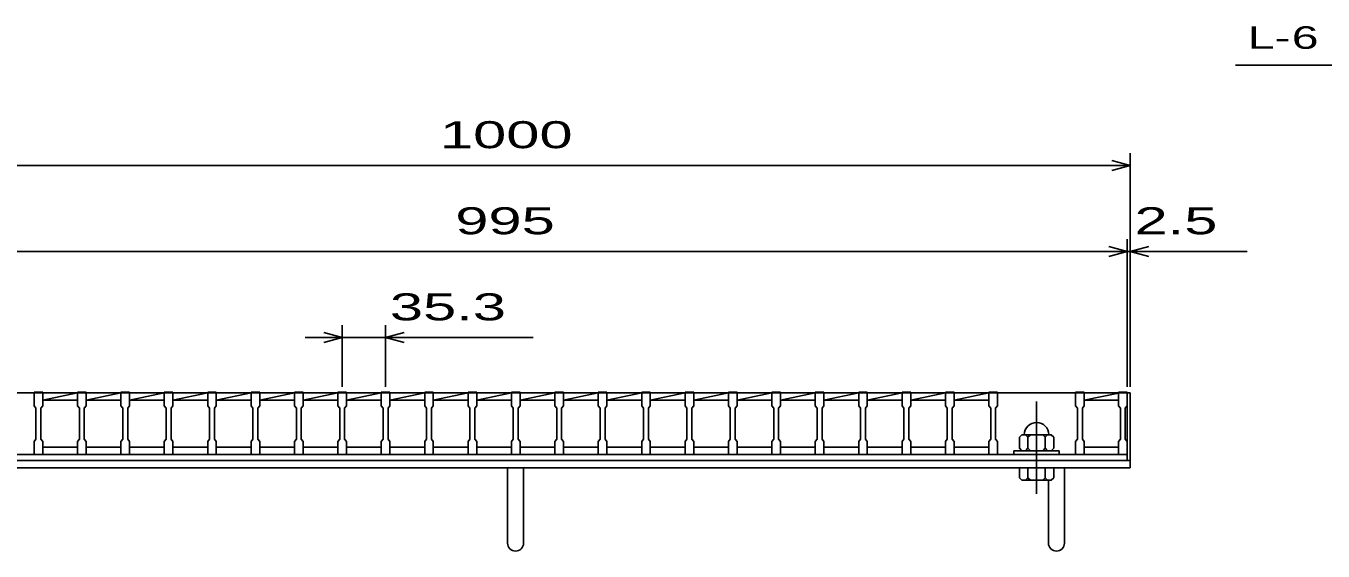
# Model space of a CAD drawing. Units: millimetres, scale not verified. Extents: x -1820 to 1731, y -1282 to 1054.
# Drawn here: x -1249 to -194, y -601 to -174 of the extents above; entities that cross this region are included whole.
import ezdxf
from ezdxf.enums import TextEntityAlignment as Align

# ---------------------------------------------------------------- set-up
doc = ezdxf.new("R2010")
doc.units = ezdxf.units.MM
doc.header["$LTSCALE"] = 10
doc.linetypes.add('CHAIN', pattern=[18.5, 12, -1.5, 3.5, -1.5])
for name, color, linetype, lineweight in [('16', 3, 'Continuous', 25), ('19', 6, 'Continuous', 25), ('22', 4, 'Continuous', 25)]:
    doc.layers.add(name, color=color, linetype=linetype, lineweight=lineweight)
doc.styles.add('ベクトル', font='')
doc.styles.get('ベクトル').set_extended_font_data('ベクトル')

msp = doc.modelspace()

# ---------------------------------------------------------------- linework, layer by layer
at = {"layer": '16'}
for p, q in [((-1305.7, -472.5), (-1242.1, -472.5)), ((-1242.1, -472.5), (-1242.1, -471.8)), ((-1242.1, -471.8), (-1235.1, -471.8)), ((-1242.1, -472.5), (-1242.1, -483)), ((-1235.1, -472.5), (-1242.1, -472.5)), ((-1235.1, -471.8), (-1235.1, -472.5)), ((-1235.1, -483), (-1235.1, -472.5)), ((-1235.1, -472.5), (-1206.8, -472.5)), ((-1235.1, -478.5), (-1206.8, -472.5)), ((-1206.8, -472.5), (-1206.8, -471.8)), ((-1206.8, -471.8), (-1199.8, -471.8)), ((-1206.8, -472.5), (-1206.8, -483)), ((-1199.8, -472.5), (-1206.8, -472.5)), ((-1199.8, -471.8), (-1199.8, -472.5)), ((-1199.8, -483), (-1199.8, -472.5)), ((-1199.8, -472.5), (-1171.5, -472.5)), ((-1199.8, -478.5), (-1171.5, -472.5)), ((-1171.5, -472.5), (-1171.5, -471.8)), ((-1171.5, -471.8), (-1164.5, -471.8)), ((-1171.5, -472.5), (-1171.5, -483)), ((-1164.5, -472.5), (-1171.5, -472.5)), ((-1164.5, -471.8), (-1164.5, -472.5)), ((-1164.5, -483), (-1164.5, -472.5)), ((-1164.5, -472.5), (-1136.2, -472.5)), ((-1164.5, -478.5), (-1136.2, -472.5)), ((-1136.2, -472.5), (-1136.2, -471.8)), ((-1136.2, -471.8), (-1129.2, -471.8)), ((-1136.2, -472.5), (-1136.2, -483)), ((-1129.2, -472.5), (-1136.2, -472.5)), ((-1129.2, -471.8), (-1129.2, -472.5)), ((-1129.2, -483), (-1129.2, -472.5)), ((-1129.2, -472.5), (-1100.9, -472.5)), ((-1129.2, -478.5), (-1100.9, -472.5)), ((-1100.9, -472.5), (-1100.9, -471.8)), ((-1100.9, -471.8), (-1093.9, -471.8)), ((-1100.9, -472.5), (-1100.9, -483)), ((-1093.9, -472.5), (-1100.9, -472.5)), ((-1093.9, -471.8), (-1093.9, -472.5)), ((-1093.9, -483), (-1093.9, -472.5)), ((-1093.9, -472.5), (-1065.6, -472.5)), ((-1093.9, -478.5), (-1065.6, -472.5)), ((-1065.6, -472.5), (-1065.6, -471.8)), ((-1065.6, -471.8), (-1058.6, -471.8)), ((-1065.6, -472.5), (-1065.6, -483)), ((-1058.6, -472.5), (-1065.6, -472.5)), ((-1058.6, -471.8), (-1058.6, -472.5)), ((-1058.6, -483), (-1058.6, -472.5)), ((-1058.6, -472.5), (-1030.3, -472.5)), ((-1058.6, -478.5), (-1030.3, -472.5)), ((-1030.3, -472.5), (-1030.3, -471.8)), ((-1030.3, -471.8), (-1023.3, -471.8)), ((-1030.3, -472.5), (-1030.3, -483)), ((-1023.3, -472.5), (-1030.3, -472.5)), ((-1023.3, -471.8), (-1023.3, -472.5)), ((-1023.3, -483), (-1023.3, -472.5)), ((-1023.3, -472.5), (-995, -472.5)), ((-1023.3, -478.5), (-995, -472.5)), ((-995, -472.5), (-995, -471.8)), ((-995, -471.8), (-988, -471.8)), ((-995, -472.5), (-995, -483)), ((-988, -472.5), (-995, -472.5)), ((-988, -471.8), (-988, -472.5)), ((-988, -483), (-988, -472.5)), ((-988, -472.5), (-959.7, -472.5)), ((-988, -478.5), (-959.7, -472.5)), ((-959.7, -472.5), (-959.7, -471.8)), ((-959.7, -471.8), (-952.7, -471.8)), ((-959.7, -472.5), (-959.7, -483)), ((-952.7, -472.5), (-959.7, -472.5)), ((-952.7, -471.8), (-952.7, -472.5)), ((-952.7, -483), (-952.7, -472.5)), ((-952.7, -472.5), (-924.4, -472.5)), ((-952.7, -478.5), (-924.4, -472.5)), ((-924.4, -472.5), (-924.4, -471.8)), ((-924.4, -471.8), (-917.4, -471.8)), ((-924.4, -472.5), (-924.4, -483)), ((-917.4, -472.5), (-924.4, -472.5)), ((-917.4, -471.8), (-917.4, -472.5)), ((-917.4, -483), (-917.4, -472.5)), ((-917.4, -472.5), (-889.1, -472.5)), ((-917.4, -478.5), (-889.1, -472.5)), ((-889.1, -472.5), (-889.1, -471.8)), ((-889.1, -471.8), (-882.1, -471.8)), ((-889.1, -472.5), (-889.1, -483)), ((-882.1, -472.5), (-889.1, -472.5)), ((-882.1, -471.8), (-882.1, -472.5)), ((-882.1, -483), (-882.1, -472.5)), ((-882.1, -472.5), (-853.8, -472.5)), ((-882.1, -478.5), (-853.8, -472.5)), ((-853.8, -472.5), (-853.8, -471.8)), ((-853.8, -471.8), (-846.8, -471.8)), ((-853.8, -472.5), (-853.8, -483)), ((-846.8, -472.5), (-853.8, -472.5)), ((-846.8, -471.8), (-846.8, -472.5)), ((-846.8, -483), (-846.8, -472.5)), ((-846.8, -472.5), (-818.5, -472.5)), ((-846.8, -478.5), (-818.5, -472.5)), ((-818.5, -472.5), (-818.5, -471.8)), ((-818.5, -471.8), (-811.5, -471.8)), ((-818.5, -472.5), (-818.5, -483)), ((-811.5, -472.5), (-818.5, -472.5)), ((-811.5, -471.8), (-811.5, -472.5)), ((-811.5, -483), (-811.5, -472.5)), ((-811.5, -472.5), (-783.2, -472.5)), ((-811.5, -478.5), (-783.2, -472.5)), ((-783.2, -472.5), (-783.2, -471.8)), ((-783.2, -471.8), (-776.2, -471.8)), ((-783.2, -472.5), (-783.2, -483)), ((-776.2, -472.5), (-783.2, -472.5)), ((-776.2, -471.8), (-776.2, -472.5)), ((-776.2, -483), (-776.2, -472.5)), ((-776.2, -472.5), (-747.9, -472.5)), ((-776.2, -478.5), (-747.9, -472.5)), ((-747.9, -472.5), (-747.9, -471.8)), ((-747.9, -471.8), (-740.9, -471.8)), ((-747.9, -472.5), (-747.9, -483)), ((-740.9, -472.5), (-747.9, -472.5)), ((-740.9, -471.8), (-740.9, -472.5)), ((-740.9, -483), (-740.9, -472.5)), ((-740.9, -472.5), (-712.6, -472.5)), ((-740.9, -478.5), (-712.6, -472.5)), ((-712.6, -472.5), (-712.6, -471.8)), ((-712.6, -471.8), (-705.6, -471.8)), ((-712.6, -472.5), (-712.6, -483)), ((-705.6, -472.5), (-712.6, -472.5)), ((-705.6, -471.8), (-705.6, -472.5)), ((-705.6, -483), (-705.6, -472.5)), ((-705.6, -472.5), (-677.3, -472.5)), ((-705.6, -478.5), (-677.3, -472.5)), ((-677.3, -472.5), (-677.3, -471.8)), ((-677.3, -471.8), (-670.3, -471.8)), ((-677.3, -472.5), (-677.3, -483)), ((-670.3, -472.5), (-677.3, -472.5)), ((-670.3, -471.8), (-670.3, -472.5)), ((-670.3, -483), (-670.3, -472.5)), ((-670.3, -472.5), (-642, -472.5)), ((-670.3, -478.5), (-642, -472.5)), ((-642, -472.5), (-642, -471.8)), ((-642, -471.8), (-635, -471.8)), ((-642, -472.5), (-642, -483)), ((-635, -472.5), (-642, -472.5)), ((-635, -471.8), (-635, -472.5)), ((-635, -483), (-635, -472.5)), ((-635, -472.5), (-606.7, -472.5)), ((-635, -478.5), (-606.7, -472.5)), ((-606.7, -472.5), (-606.7, -471.8)), ((-606.7, -471.8), (-599.7, -471.8)), ((-606.7, -472.5), (-606.7, -483)), ((-599.7, -472.5), (-606.7, -472.5)), ((-599.7, -471.8), (-599.7, -472.5)), ((-599.7, -483), (-599.7, -472.5)), ((-599.7, -472.5), (-571.4, -472.5)), ((-599.7, -478.5), (-571.4, -472.5)), ((-571.4, -472.5), (-571.4, -471.8)), ((-571.4, -471.8), (-564.4, -471.8)), ((-571.4, -472.5), (-571.4, -483)), ((-564.4, -472.5), (-571.4, -472.5)), ((-564.4, -471.8), (-564.4, -472.5)), ((-564.4, -483), (-564.4, -472.5)), ((-564.4, -472.5), (-536.1, -472.5)), ((-564.4, -478.5), (-536.1, -472.5)), ((-536.1, -472.5), (-536.1, -471.8)), ((-536.1, -471.8), (-529.1, -471.8)), ((-536.1, -472.5), (-536.1, -483)), ((-529.1, -472.5), (-536.1, -472.5)), ((-529.1, -471.8), (-529.1, -472.5)), ((-529.1, -483), (-529.1, -472.5)), ((-529.1, -472.5), (-500.8, -472.5)), ((-529.1, -478.5), (-500.8, -472.5)), ((-500.8, -472.5), (-500.8, -471.8)), ((-500.8, -471.8), (-493.8, -471.8)), ((-500.8, -472.5), (-500.8, -483)), ((-493.8, -472.5), (-500.8, -472.5)), ((-493.8, -471.8), (-493.8, -472.5)), ((-493.8, -483), (-493.8, -472.5)), ((-493.8, -472.5), (-465.5, -472.5)), ((-493.8, -478.5), (-465.5, -472.5)), ((-465.5, -472.5), (-465.5, -471.8)), ((-465.5, -471.8), (-458.5, -471.8)), ((-465.5, -472.5), (-465.5, -483)), ((-458.5, -472.5), (-465.5, -472.5)), ((-458.5, -471.8), (-458.5, -472.5)), ((-458.5, -483), (-458.5, -472.5)), ((-458.5, -472.5), (-394.9, -472.5)), ((-394.9, -472.5), (-394.9, -471.8)), ((-394.9, -471.8), (-387.9, -471.8)), ((-394.9, -472.5), (-394.9, -483)), ((-387.9, -472.5), (-394.9, -472.5)), ((-387.9, -471.8), (-387.9, -472.5)), ((-387.9, -483), (-387.9, -472.5)), ((-387.9, -472.5), (-360, -472.5)), ((-387.9, -478.5), (-360, -472.58)), ((-360, -472.5), (-360, -471.8)), ((-360, -471.8), (-353, -471.8)), ((-360, -472.5), (-360, -483)), ((-353, -472.5), (-360, -472.5)), ((-353, -471.8), (-353, -472.5)), ((-353, -483), (-353, -472.5)), ((-353, -516.5), (-353, -472.5)), ((-1242.1, -483), (-1240.6, -485)), ((-1240.6, -485), (-1240.6, -510)), ((-1236.6, -485), (-1235.1, -483)), ((-1236.6, -510), (-1236.6, -485)), ((-1235.1, -478.5), (-1206.8, -478.5)), ((-1206.8, -483), (-1205.3, -485)), ((-1205.3, -485), (-1205.3, -510)), ((-1201.3, -485), (-1199.8, -483)), ((-1201.3, -510), (-1201.3, -485)), ((-1199.8, -478.5), (-1171.5, -478.5)), ((-1171.5, -483), (-1170, -485)), ((-1170, -485), (-1170, -510)), ((-1166, -485), (-1164.5, -483)), ((-1166, -510), (-1166, -485)), ((-1164.5, -478.5), (-1136.2, -478.5)), ((-1136.2, -483), (-1134.7, -485)), ((-1134.7, -485), (-1134.7, -510)), ((-1130.7, -485), (-1129.2, -483)), ((-1130.7, -510), (-1130.7, -485)), ((-1129.2, -478.5), (-1100.9, -478.5)), ((-1100.9, -483), (-1099.4, -485)), ((-1099.4, -485), (-1099.4, -510)), ((-1095.4, -485), (-1093.9, -483)), ((-1095.4, -510), (-1095.4, -485)), ((-1093.9, -478.5), (-1065.6, -478.5)), ((-1065.6, -483), (-1064.1, -485)), ((-1064.1, -485), (-1064.1, -510)), ((-1060.1, -485), (-1058.6, -483)), ((-1060.1, -510), (-1060.1, -485)), ((-1058.6, -478.5), (-1030.3, -478.5)), ((-1030.3, -483), (-1028.8, -485)), ((-1028.8, -485), (-1028.8, -510)), ((-1024.8, -485), (-1023.3, -483)), ((-1024.8, -510), (-1024.8, -485)), ((-1023.3, -478.5), (-995, -478.5)), ((-995, -483), (-993.5, -485)), ((-993.5, -485), (-993.5, -510)), ((-989.5, -485), (-988, -483)), ((-989.5, -510), (-989.5, -485)), ((-988, -478.5), (-959.7, -478.5)), ((-959.7, -483), (-958.2, -485)), ((-958.2, -485), (-958.2, -510)), ((-954.2, -485), (-952.7, -483)), ((-954.2, -510), (-954.2, -485)), ((-952.7, -478.5), (-924.4, -478.5)), ((-924.4, -483), (-922.9, -485)), ((-922.9, -485), (-922.9, -510)), ((-918.9, -485), (-917.4, -483)), ((-918.9, -510), (-918.9, -485)), ((-917.4, -478.5), (-889.1, -478.5)), ((-889.1, -483), (-887.6, -485)), ((-887.6, -485), (-887.6, -510)), ((-883.6, -485), (-882.1, -483)), ((-883.6, -510), (-883.6, -485)), ((-882.1, -478.5), (-853.8, -478.5)), ((-853.8, -483), (-852.3, -485)), ((-852.3, -485), (-852.3, -510)), ((-848.3, -485), (-846.8, -483)), ((-848.3, -510), (-848.3, -485)), ((-846.8, -478.5), (-818.5, -478.5)), ((-818.5, -483), (-817, -485)), ((-817, -485), (-817, -510)), ((-813, -485), (-811.5, -483)), ((-813, -510), (-813, -485)), ((-811.5, -478.5), (-783.2, -478.5)), ((-783.2, -483), (-781.7, -485)), ((-781.7, -485), (-781.7, -510)), ((-777.7, -485), (-776.2, -483)), ((-777.7, -510), (-777.7, -485)), ((-776.2, -478.5), (-747.9, -478.5)), ((-747.9, -483), (-746.4, -485)), ((-746.4, -485), (-746.4, -510)), ((-742.4, -485), (-740.9, -483)), ((-742.4, -510), (-742.4, -485)), ((-740.9, -478.5), (-712.6, -478.5)), ((-712.6, -483), (-711.1, -485)), ((-711.1, -485), (-711.1, -510)), ((-707.1, -485), (-705.6, -483)), ((-707.1, -510), (-707.1, -485)), ((-705.6, -478.5), (-677.3, -478.5)), ((-677.3, -483), (-675.8, -485)), ((-675.8, -485), (-675.8, -510)), ((-671.8, -485), (-670.3, -483)), ((-671.8, -510), (-671.8, -485)), ((-670.3, -478.5), (-642, -478.5)), ((-642, -483), (-640.5, -485)), ((-640.5, -485), (-640.5, -510)), ((-636.5, -485), (-635, -483)), ((-636.5, -510), (-636.5, -485)), ((-635, -478.5), (-606.7, -478.5)), ((-606.7, -483), (-605.2, -485)), ((-605.2, -485), (-605.2, -510)), ((-601.2, -485), (-599.7, -483)), ((-601.2, -510), (-601.2, -485)), ((-599.7, -478.5), (-571.4, -478.5)), ((-571.4, -483), (-569.9, -485)), ((-569.9, -485), (-569.9, -510)), ((-565.9, -485), (-564.4, -483)), ((-565.9, -510), (-565.9, -485)), ((-564.4, -478.5), (-536.1, -478.5)), ((-536.1, -483), (-534.6, -485)), ((-534.6, -485), (-534.6, -510)), ((-530.6, -485), (-529.1, -483)), ((-530.6, -510), (-530.6, -485)), ((-529.1, -478.5), (-500.8, -478.5)), ((-500.8, -483), (-499.3, -485)), ((-499.3, -485), (-499.3, -510)), ((-495.3, -485), (-493.8, -483)), ((-495.3, -510), (-495.3, -485)), ((-493.8, -478.5), (-465.5, -478.5)), ((-465.5, -483), (-464, -485)), ((-464, -485), (-464, -510)), ((-460, -485), (-458.5, -483)), ((-460, -510), (-460, -485)), ((-394.9, -483), (-393.4, -485)), ((-393.4, -485), (-393.4, -510)), ((-389.4, -485), (-387.9, -483)), ((-389.4, -510), (-389.4, -485)), ((-387.9, -478.5), (-360, -478.5)), ((-360, -483), (-358.5, -485)), ((-358.5, -485), (-358.5, -510)), ((-354.5, -485), (-353, -483)), ((-354.5, -510), (-354.5, -485)), ((-1240.6, -510), (-1242.1, -512)), ((-1242.1, -512), (-1242.1, -522.5)), ((-1235.1, -512), (-1236.6, -510)), ((-1235.1, -522.5), (-1235.1, -512)), ((-1235.1, -516.5), (-1206.8, -516.5)), ((-1205.3, -510), (-1206.8, -512)), ((-1206.8, -512), (-1206.8, -522.5)), ((-1199.8, -512), (-1201.3, -510)), ((-1199.8, -522.5), (-1199.8, -512)), ((-1199.8, -516.5), (-1171.5, -516.5)), ((-1170, -510), (-1171.5, -512)), ((-1171.5, -512), (-1171.5, -522.5)), ((-1164.5, -512), (-1166, -510)), ((-1164.5, -522.5), (-1164.5, -512)), ((-1164.5, -516.5), (-1136.2, -516.5)), ((-1134.7, -510), (-1136.2, -512)), ((-1136.2, -512), (-1136.2, -522.5)), ((-1129.2, -512), (-1130.7, -510)), ((-1129.2, -522.5), (-1129.2, -512)), ((-1129.2, -516.5), (-1100.9, -516.5)), ((-1099.4, -510), (-1100.9, -512)), ((-1100.9, -512), (-1100.9, -522.5)), ((-1093.9, -512), (-1095.4, -510)), ((-1093.9, -522.5), (-1093.9, -512)), ((-1093.9, -516.5), (-1065.6, -516.5)), ((-1064.1, -510), (-1065.6, -512)), ((-1065.6, -512), (-1065.6, -522.5)), ((-1058.6, -512), (-1060.1, -510)), ((-1058.6, -522.5), (-1058.6, -512)), ((-1058.6, -516.5), (-1030.3, -516.5)), ((-1028.8, -510), (-1030.3, -512)), ((-1030.3, -512), (-1030.3, -522.5)), ((-1023.3, -512), (-1024.8, -510)), ((-1023.3, -522.5), (-1023.3, -512)), ((-1023.3, -516.5), (-995, -516.5)), ((-993.5, -510), (-995, -512)), ((-995, -512), (-995, -522.5)), ((-988, -512), (-989.5, -510)), ((-988, -522.5), (-988, -512)), ((-988, -516.5), (-959.7, -516.5)), ((-958.2, -510), (-959.7, -512)), ((-959.7, -512), (-959.7, -522.5)), ((-952.7, -512), (-954.2, -510)), ((-952.7, -522.5), (-952.7, -512)), ((-952.7, -516.5), (-924.4, -516.5)), ((-922.9, -510), (-924.4, -512)), ((-924.4, -512), (-924.4, -522.5)), ((-917.4, -512), (-918.9, -510)), ((-917.4, -522.5), (-917.4, -512)), ((-917.4, -516.5), (-889.1, -516.5)), ((-887.6, -510), (-889.1, -512)), ((-889.1, -512), (-889.1, -522.5)), ((-882.1, -512), (-883.6, -510)), ((-882.1, -522.5), (-882.1, -512)), ((-882.1, -516.5), (-853.8, -516.5)), ((-852.3, -510), (-853.8, -512)), ((-853.8, -512), (-853.8, -522.5)), ((-846.8, -512), (-848.3, -510)), ((-846.8, -522.5), (-846.8, -512)), ((-846.8, -516.5), (-818.5, -516.5)), ((-817, -510), (-818.5, -512)), ((-818.5, -512), (-818.5, -522.5)), ((-811.5, -512), (-813, -510)), ((-811.5, -522.5), (-811.5, -512)), ((-811.5, -516.5), (-783.2, -516.5)), ((-781.7, -510), (-783.2, -512)), ((-783.2, -512), (-783.2, -522.5)), ((-776.2, -512), (-777.7, -510)), ((-776.2, -522.5), (-776.2, -512)), ((-776.2, -516.5), (-747.9, -516.5)), ((-746.4, -510), (-747.9, -512)), ((-747.9, -512), (-747.9, -522.5)), ((-740.9, -512), (-742.4, -510)), ((-740.9, -522.5), (-740.9, -512)), ((-740.9, -516.5), (-712.6, -516.5)), ((-711.1, -510), (-712.6, -512)), ((-712.6, -512), (-712.6, -522.5)), ((-705.6, -512), (-707.1, -510)), ((-705.6, -522.5), (-705.6, -512)), ((-705.6, -516.5), (-677.3, -516.5)), ((-675.8, -510), (-677.3, -512)), ((-677.3, -512), (-677.3, -522.5)), ((-670.3, -512), (-671.8, -510)), ((-670.3, -522.5), (-670.3, -512)), ((-670.3, -516.5), (-642, -516.5)), ((-640.5, -510), (-642, -512)), ((-642, -512), (-642, -522.5)), ((-635, -512), (-636.5, -510)), ((-635, -522.5), (-635, -512)), ((-635, -516.5), (-606.7, -516.5)), ((-605.2, -510), (-606.7, -512)), ((-606.7, -512), (-606.7, -522.5)), ((-599.7, -512), (-601.2, -510)), ((-599.7, -522.5), (-599.7, -512)), ((-599.7, -516.5), (-571.4, -516.5)), ((-569.9, -510), (-571.4, -512)), ((-571.4, -512), (-571.4, -522.5)), ((-564.4, -512), (-565.9, -510)), ((-564.4, -522.5), (-564.4, -512)), ((-564.4, -516.5), (-536.1, -516.5)), ((-534.6, -510), (-536.1, -512)), ((-536.1, -512), (-536.1, -522.5)), ((-529.1, -512), (-530.6, -510)), ((-529.1, -522.5), (-529.1, -512)), ((-529.1, -516.5), (-500.8, -516.5)), ((-499.3, -510), (-500.8, -512)), ((-500.8, -512), (-500.8, -522.5)), ((-493.8, -512), (-495.3, -510)), ((-493.8, -522.5), (-493.8, -512)), ((-493.8, -516.5), (-465.5, -516.5)), ((-464, -510), (-465.5, -512)), ((-465.5, -512), (-465.5, -522.5)), ((-458.5, -512), (-460, -510)), ((-458.5, -522.5), (-458.5, -512)), ((-438.7, -506.5), (-440.7, -508.5)), ((-440.7, -517.5), (-440.7, -508.5)), ((-438.7, -506.5), (-414.7, -506.5)), ((-433.7, -508.5), (-435.7, -506.5)), ((-433.7, -508.5), (-431.7, -506.5)), ((-433.7, -517.5), (-433.7, -508.5)), ((-419.7, -508.5), (-421.7, -506.5)), ((-419.7, -508.5), (-417.7, -506.5)), ((-419.7, -517.5), (-419.7, -508.5)), ((-412.7, -508.5), (-414.7, -506.5)), ((-412.7, -517.5), (-412.7, -508.5)), ((-393.4, -510), (-394.9, -512)), ((-394.9, -512), (-394.9, -522.5)), ((-387.9, -512), (-389.4, -510)), ((-387.9, -522.5), (-387.9, -512)), ((-387.9, -516.5), (-360, -516.5)), ((-358.5, -510), (-360, -512)), ((-360, -512), (-360, -522.5)), ((-353, -512), (-354.5, -510)), ((-353, -522.5), (-353, -512)), ((-1348, -522.5), (-353, -522.5)), ((-1348, -527.5), (-353, -527.5)), ((-1305.7, -522.5), (-1242.1, -522.5)), ((-1242.1, -522.5), (-1235.1, -522.5)), ((-1206.8, -522.5), (-1199.8, -522.5)), ((-1171.5, -522.5), (-1164.5, -522.5)), ((-1136.2, -522.5), (-1129.2, -522.5)), ((-1100.9, -522.5), (-1093.9, -522.5)), ((-1065.6, -522.5), (-1058.6, -522.5)), ((-1030.3, -522.5), (-1023.3, -522.5)), ((-995, -522.5), (-988, -522.5)), ((-959.7, -522.5), (-952.7, -522.5)), ((-924.4, -522.5), (-917.4, -522.5)), ((-889.1, -522.5), (-882.1, -522.5)), ((-853.8, -522.5), (-846.8, -522.5)), ((-818.5, -522.5), (-811.5, -522.5)), ((-783.2, -522.5), (-776.2, -522.5)), ((-747.9, -522.5), (-740.9, -522.5)), ((-712.6, -522.5), (-705.6, -522.5)), ((-677.3, -522.5), (-670.3, -522.5)), ((-642, -522.5), (-635, -522.5)), ((-606.7, -522.5), (-599.7, -522.5)), ((-571.4, -522.5), (-564.4, -522.5)), ((-536.1, -522.5), (-529.1, -522.5)), ((-500.8, -522.5), (-493.8, -522.5)), ((-465.5, -522.5), (-458.5, -522.5)), ((-458.5, -522.5), (-394.9, -522.5)), ((-445.2, -522.5), (-445.2, -519.5)), ((-445.2, -519.5), (-408.2, -519.5)), ((-445.2, -522.5), (-408.2, -522.5)), ((-440.7, -517.5), (-438.7, -519.5)), ((-435.7, -519.5), (-433.7, -517.5)), ((-433.7, -517.5), (-431.7, -519.5)), ((-421.7, -519.5), (-419.7, -517.5)), ((-419.7, -517.5), (-417.7, -519.5)), ((-414.7, -519.5), (-412.7, -517.5)), ((-408.2, -522.5), (-408.2, -519.5)), ((-394.9, -522.5), (-387.9, -522.5)), ((-360, -522.5), (-353, -522.5)), ((-353, -527.5), (-353, -522.5))]:
    msp.add_line(p, q, dxfattribs=at)
at = {"layer": '16', "linetype": 'CHAIN'}
msp.add_line((-426.7, -554.5), (-426.7, -479.5), dxfattribs=at)
at = {"layer": '16'}
msp.add_arc((-426.7, -506.5), 10, 0, 180, dxfattribs=at)
at = {"layer": '19'}
for p, q in [((-353, -472.5), (-350.5, -472.5)), ((-350.5, -472.5), (-350.5, -527.5)), ((-1350.5, -527.5), (-350.5, -527.5)), ((-350.5, -527.5), (-350.5, -533.5)), ((-350.5, -533.5), (-1350.5, -533.5)), ((-857, -594.61), (-857, -533.5)), ((-844, -594.61), (-844, -533.5)), ((-440.7, -541.5), (-440.7, -533.5)), ((-440.7, -533.5), (-412.7, -533.5)), ((-433.7, -541.5), (-433.7, -533.5)), ((-419.7, -541.5), (-419.7, -533.5)), ((-412.7, -541.5), (-412.7, -533.5)), ((-404, -594.61), (-404, -533.5)), ((-440.7, -541.5), (-438.7, -543.5)), ((-438.7, -543.5), (-414.7, -543.5)), ((-433.7, -541.5), (-435.7, -543.5)), ((-431.7, -543.5), (-433.7, -541.5)), ((-419.7, -541.5), (-421.7, -543.5)), ((-417.7, -543.5), (-419.7, -541.5)), ((-417, -594.61), (-417, -543.5)), ((-414.7, -543.5), (-412.7, -541.5))]:
    msp.add_line(p, q, dxfattribs=at)
for centre in [(-850.5, -594.61), (-410.5, -594.61)]:
    msp.add_arc(centre, 6.5, 180, 0, dxfattribs=at)
at = {"layer": '22'}
for p, q in [((-265, -206), (-65, -206)), ((-350.5, -287.5), (-365.5, -283.5)), ((-350.5, -467.5), (-350.5, -277.5)), ((-1350.5, -287.5), (-350.5, -287.5)), ((-365.5, -291.5), (-350.5, -287.5)), ((-353, -467.5), (-353, -347.5)), ((-350.5, -467.5), (-350.5, -347.5)), ((-1348, -357.5), (-353, -357.5)), ((-353, -357.5), (-368, -353.5)), ((-368, -361.5), (-353, -357.5)), ((-353, -357.5), (-350.5, -357.5)), ((-350.5, -357.5), (-335.5, -353.5)), ((-335.5, -361.5), (-350.5, -357.5)), ((-350.5, -357.5), (-255.5, -357.5)), ((-991.5, -467.5), (-991.5, -417.5)), ((-956.2, -417.5), (-956.2, -467.5)), ((-991.5, -427.5), (-1021.5, -427.5)), ((-991.5, -427.5), (-1006.5, -423.5)), ((-1006.5, -431.5), (-991.5, -427.5)), ((-991.5, -427.5), (-956.2, -427.5)), ((-956.2, -427.5), (-941.2, -423.5)), ((-941.2, -431.5), (-956.2, -427.5)), ((-956.2, -427.5), (-836.2, -427.5))]:
    msp.add_line(p, q, dxfattribs=at)

# ---------------------------------------------------------------- texts
at = {"layer": '22', "color": 2, "style": 'ベクトル'}
for s, height, width, p in [('L-', 18.33, 1.6, (-255, -183.5)), (' 6 ', 18.33, 1.6, (-230, -183.5)), (' 1000 ', 21.99, 1.65, (-925.5, -262.5)), (' 995 ', 21.99, 1.65, (-913, -332.5)), (' 2.5 ', 21.99, 1.65, (-360.5, -332.5)), (' 35.3 ', 21.99, 1.65, (-966.2, -402.5))]:
    msp.add_text(s, height=height, dxfattribs=dict(at, width=width)).set_placement(p, align=Align.MIDDLE_LEFT)

doc.saveas('drawing.dxf')
